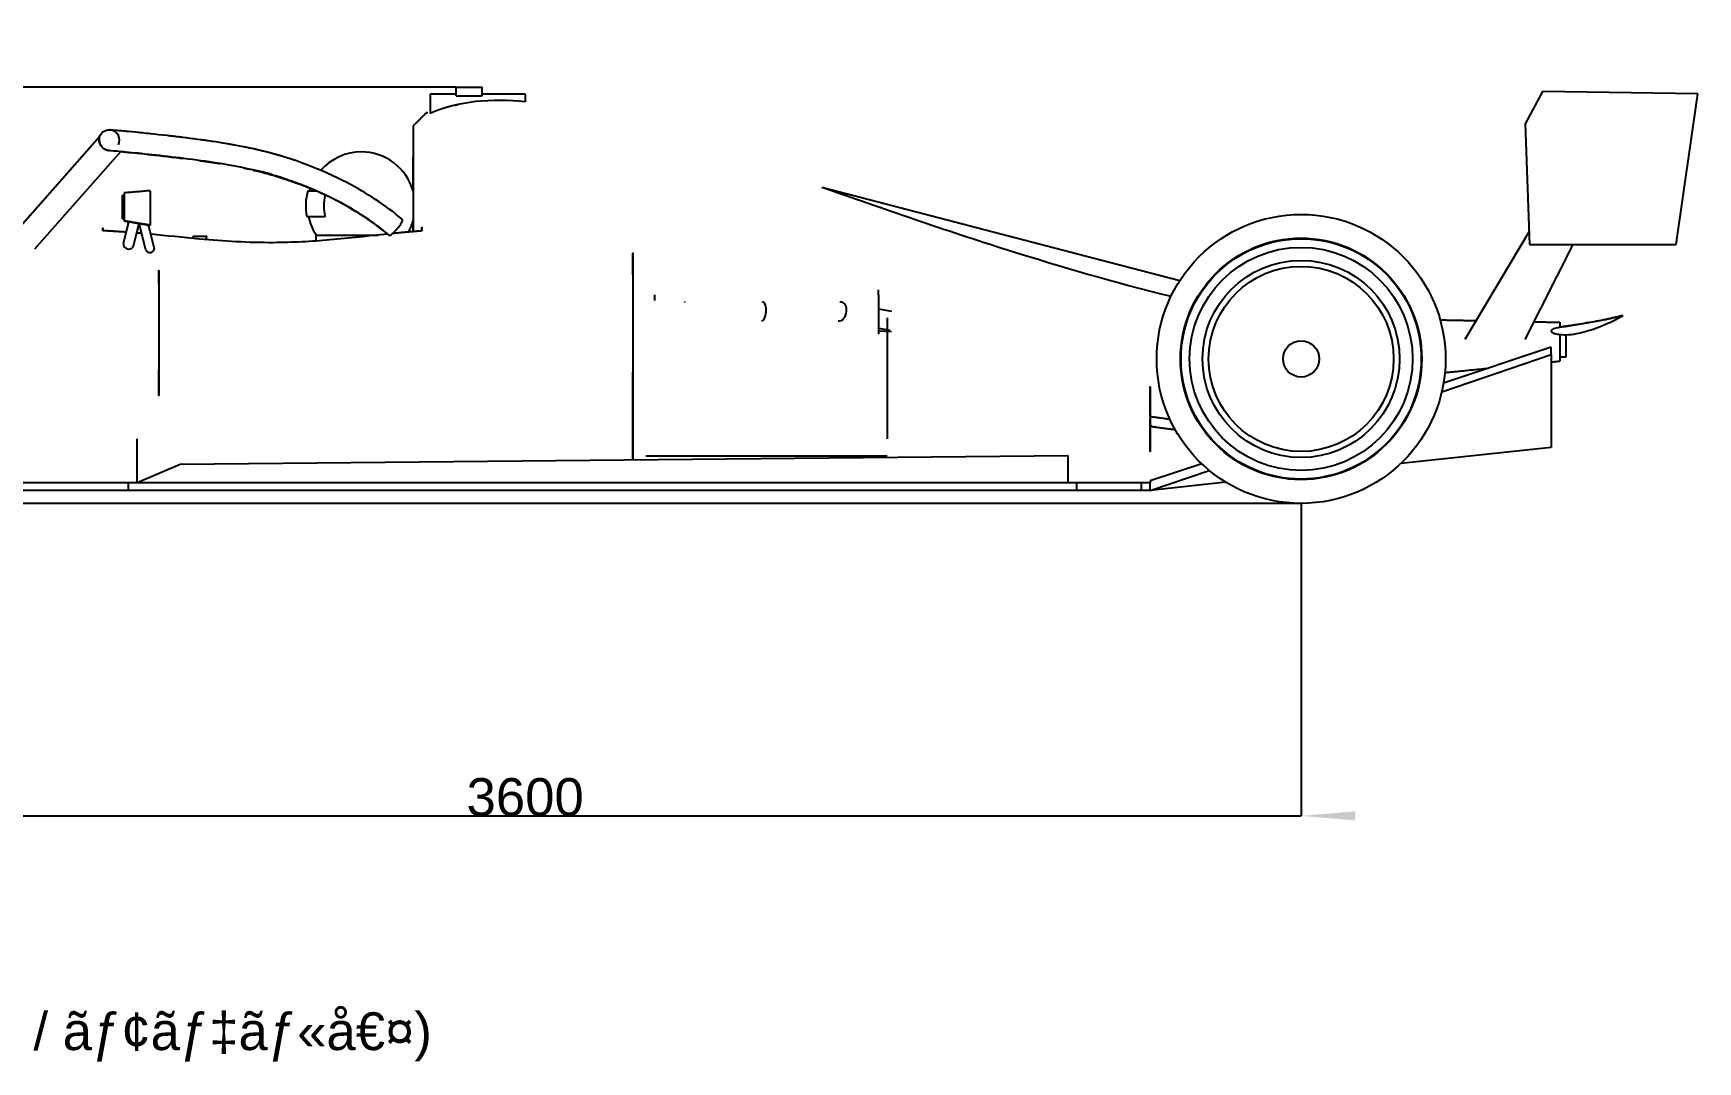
# Model space of a CAD drawing. Header units: millimetres. Extents: x 28 to 403, y 44 to 262.
# Drawn here: x 108.4 to 262.8, y 43.9 to 139.3 of the extents above; entities that cross this region are included whole.
import ezdxf
from ezdxf.enums import TextEntityAlignment as Align

# ---------------------------------------------------------------- set-up
doc = ezdxf.new("R2010")
doc.units = ezdxf.units.MM
doc.layers.get('0').update_dxf_attribs({"linetype": 'CONTINUOUS'})
for name, color, linetype in [('Dimension', 7, 'CONTINUOUS'), ('DimExtent009', 7, 'CONTINUOUS'), ('S01_GA_Side', 7, 'CONTINUOUS'), ('S01_GA_Spec', 7, 'CONTINUOUS')]:
    doc.layers.add(name, color=color, linetype=linetype)
doc.styles.get("Standard").update_dxf_attribs({"font": 'arial.ttf'})
doc.dimstyles.get("Standard").update_dxf_attribs({"dimscale": 0, "dimtxt": 2.5, "dimasz": 2.5, "dimexe": 1.25, "dimexo": 0.625, "dimtad": 1, "dimtxsty": 'STANDARD', "dimcen": 2.5, "dimazin": 3, "dimtfac": 1, "dimtmove": 0, "dimatfit": 3})

# ---------------------------------------------------------------- blocks, each defined once
blk = doc.blocks.new('*DimExtent009')
at = {"color": 0}
for points in [[(31.9919, 139.3), (32.8252, 139.3), (32.4086, 134.3)], [(31.9919, 90.7), (32.8252, 90.7), (32.4086, 95.7)]]:
    blk.add_solid(points, dxfattribs=at)
at = {"layer": 'DimExtent009'}
for p, q in [((147.6, 134.3), (32.4086, 134.3)), ((32.4086, 134.3), (32.4086, 95.7)), ((226, 95.7), (32.4086, 95.7))]:
    blk.add_line(p, q, dxfattribs=at)
blk.add_text('965', height=3.5, dxfattribs=at).set_placement((32.4086, 110.535), align=Align.CENTER)
blk = doc.blocks.new('*Dimension')
at = {"color": 0}
for points in [[(77, 66.3044), (77, 67.1377), (82, 66.721)], [(231, 66.3044), (231, 67.1377), (226, 66.721)]]:
    blk.add_solid(points, dxfattribs=at)
at = {"layer": 'Dimension'}
for p, q in [((82, 95.721), (82, 66.721)), ((226, 95.721), (226, 66.721)), ((82, 66.721), (226, 66.721))]:
    blk.add_line(p, q, dxfattribs=at)
blk.add_text('3600', height=3.5, dxfattribs=at).set_placement((154, 66.721), align=Align.CENTER)

msp = doc.modelspace()

# ---------------------------------------------------------------- linework, layer by layer
at = {"layer": 'S01_GA_Side'}
for p, q in [((147.6, 133.5), (147.6, 134.3)), ((147.6, 134.3), (150, 134.3)), ((147.6, 133.5), (150, 133.5)), ((150, 133.5), (150, 134.3)), ((248.4, 133.9), (246.8, 130.9)), ((262.8, 133.7), (248.4, 133.9)), ((260.8, 119.7), (262.8, 133.7)), ((246.8, 130.9), (247.2, 119.7)), ((106.701, 120.895), (114.505, 129.726)), ((108.499, 119.305), (116.469, 128.324)), ((116.64, 122.1), (116.64, 124.3)), ((116.64, 124.3), (116.72, 124.3)), ((116.72, 122.1), (116.72, 124.3)), ((181.535, 125.045), (214.755, 116.388)), ((116.64, 122.1), (116.72, 122.1)), ((116.734, 119.816), (117.237, 121.827)), ((116.993, 120.852), (117.237, 121.827)), ((117.666, 119.584), (118.187, 121.669)), ((117.964, 120.775), (118.187, 121.669)), ((118.812, 119.203), (118.196, 121.667)), ((119.588, 119.397), (119.056, 121.524)), ((134.6, 120.037), (134.6, 120.587)), ((247.157, 120.908), (241.2, 110.9)), ((246.8, 110.9), (251.253, 119.7)), ((247.2, 119.7), (260.8, 119.7)), ((186.8, 115.04), (186.8, 115.502)), ((186.8, 113.751), (188, 113.537)), ((186.8, 111.963), (187.843, 111.777)), ((186.8, 111.719), (188, 111.659)), ((250.6, 109.3), (250.6, 111.344)), ((249.2, 110.18), (239.21, 106.85)), ((249.2, 109.5), (249.2, 110.18)), ((239.051, 106.063), (249.2, 109.5)), ((249.2, 109.5), (249.2, 100.9)), ((250, 109.3), (250.6, 109.3)), ((118, 97.62), (118, 101.7)), ((249.2, 100.9), (235.244, 99.399)), ((122, 99.3), (118, 97.62)), ((204.4, 100.1), (122, 99.3)), ((165.2, 100.1), (187.6, 100.1)), ((204.4, 97.62), (204.4, 100.1)), ((216.782, 99.374), (212, 97.78)), ((117.2, 97.62), (106.8, 97.62)), ((205.2, 97.62), (117.2, 97.62)), ((117.2, 96.9), (117.2, 97.62)), ((211.2, 97.62), (205.2, 97.62)), ((205.2, 96.9), (205.2, 97.62)), ((212, 97.62), (211.2, 97.62)), ((211.2, 96.9), (211.2, 97.62)), ((212, 96.9), (217.481, 98.756)), ((212, 97.78), (212, 97.62)), ((219.029, 97.656), (212, 96.9)), ((212, 96.9), (212, 97.62)), ((117.2, 96.9), (106.8, 96.9)), ((205.2, 96.9), (117.2, 96.9)), ((211.2, 96.9), (205.2, 96.9)), ((212, 96.9), (211.2, 96.9))]:
    msp.add_line(p, q, dxfattribs=at)
for radius in [13.4, 13.4, 11.2, 11.144, 10.344, 9.144, 8.584, 1.68]:
    msp.add_circle((226, 109.1), radius, dxfattribs=at)
for centre, radius, start, end in [((138.8, 123.3), 5, 90, 138.82177), ((138.8, 123.3), 5, 16.2602, 90), ((138.8, 123.3), 5.16, 164.2573, -168.82546), ((138.8, 123.3), 5, 161.13906, 163.7398), ((138.8, 123.3), 3.491, 163.34597, -163.35337), ((138.8, 123.3), 5, -168.46304, -147.14012), ((138.8, 123.3), 5, -29.13578, -16.2602), ((168.8, 113.5), 0.88, 87.13759, 90), ((176, 113.5), 0.88, 85.53284, 90), ((183.2, 113.5), 0.88, 79.87533, 90)]:
    msp.add_arc(centre, radius, start, end, dxfattribs=at)
for centre, major_axis, ratio, start_param, end_param in [((117.2, 119.7), (0.466, -0.116), 0.8616404, 3.1415927, 4.9245571), ((117.2, 119.7), (0.466, -0.116), 0.8616404, 4.9245571, 0), ((119.2, 119.3), (0.388, 0.097), 0.8241634, 3.1415927, 4.5091917), ((119.2, 119.3), (0.388, 0.097), 0.8241634, 4.5091917, 0), ((176, 113.5), (-0.069, -0.877), 0.3997961, 0, -3.1415927), ((183.2, 113.5), (-0.155, -0.866), 0.7015363, -4.5877639, -3.1415927), ((183.2, 113.5), (-0.155, -0.866), 0.7015363, 0, -4.5877639)]:
    msp.add_ellipse(centre, major_axis=major_axis, ratio=ratio, start_param=start_param, end_param=end_param, dxfattribs=at)
for points, degree, knots in [([(145.2, 133.7), (145.2, 133.701), (145.2, 133.687), (145.2, 133.626), (145.2, 133.561), (145.2, 133.442), (145.2, 133.248), (145.2, 132.925), (145.2, 132.38), (145.2, 131.871)], 3, [81.3285518, 81.3285518, 81.3285518, 81.3285518, 102.1139274, 102.1139274, 102.1139274, 124.9010286, 124.9010286, 124.9010286, 163.3831667, 163.3831667, 163.3831667, 163.3831667]), ([(154, 132.945), (152.477, 133.087), (150.912, 133.126), (149.409, 132.962), (147.923, 132.805), (146.505, 132.433), (145.2, 131.871)], 3, [0, 0, 0, 0, 0.5025987, 0.5025987, 0.5025987, 1, 1, 1, 1]), ([(154, 133.7), (154, 133.703), (154, 133.667), (154, 133.535), (154, 133.409), (154, 133.196), (154, 132.945)], 3, [69.0391981, 69.0391981, 69.0391981, 69.0391981, 90.3522444, 90.3522444, 90.3522444, 111.2435209, 111.2435209, 111.2435209, 111.2435209]), ([(144.91, 131.954), (144.914, 131.956), (144.817, 131.905), (144.649, 131.749), (144.548, 131.656), (144.413, 131.521), (144.244, 131.345), (144.075, 131.172), (143.861, 130.956), (143.6, 130.719)], 3, [0.49987068, 0.49987068, 0.49987068, 0.49987068, 0.72626289, 0.72626289, 0.72626289, 0.86438715, 0.86438715, 0.86438715, 1, 1, 1, 1]), ([(114.505, 129.726), (114.577, 129.914), (114.71, 130.078), (114.879, 130.186), (115.054, 130.3), (115.266, 130.354), (115.474, 130.337)], 3, [0, 0, 0, 0, 0.4914341, 0.4914341, 0.4914341, 1, 1, 1, 1]), ([(142.617, 122.035), (141.028, 123.369), (139.285, 124.495), (137.455, 125.451), (135.048, 126.707), (132.477, 127.67), (129.843, 128.332), (128.899, 128.567), (127.956, 128.77), (127.014, 128.94), (125.172, 129.276), (123.353, 129.507), (121.634, 129.71), (120.502, 129.844), (119.422, 129.961), (118.495, 130.056), (117.568, 130.151), (116.801, 130.223), (116.278, 130.269), (115.764, 130.315), (115.477, 130.337), (115.474, 130.337)], 3, [0, 0, 0, 0, 0.1374821, 0.1374821, 0.1374821, 0.3182725, 0.3182725, 0.3182725, 0.4557545, 0.4557545, 0.4557545, 0.7250359, 0.7250359, 0.7250359, 0.7937769, 0.7937769, 0.7937769, 0.8625179, 0.8625179, 0.8625179, 1, 1, 1, 1]), ([(119.503, 129.95), (118.315, 130.078), (117.293, 130.177), (116.587, 130.242), (115.88, 130.306), (115.478, 130.337), (115.474, 130.337)], 3, [0.87566945, 0.87566945, 0.87566945, 0.87566945, 0.93783472, 0.93783472, 0.93783472, 1, 1, 1, 1]), ([(116.267, 128.967), (116.394, 129.229), (116.391, 129.551), (116.257, 129.812), (116.181, 129.965), (116.062, 130.097), (115.917, 130.189), (115.781, 130.275), (115.634, 130.324), (115.474, 130.337)], 3, [0, 0, 0, 0, 0.3865187, 0.3865187, 0.3865187, 0.6134813, 0.6134813, 0.6134813, 1, 1, 1, 1]), ([(143.6, 130.719), (143.6, 130.307), (143.6, 129.615), (143.6, 128.813), (143.6, 128.026), (143.6, 127.153), (143.6, 126.284), (143.6, 125.316), (143.6, 124.348), (143.6, 123.379), (143.6, 122.536), (143.6, 121.688), (143.6, 120.904)], 3, [0.32892676, 0.32892676, 0.32892676, 0.32892676, 0.39535728, 0.39535728, 0.39535728, 0.46058385, 0.46058385, 0.46058385, 0.53285844, 0.53285844, 0.53285844, 0.5960014, 0.5960014, 0.5960014, 0.5960014]), ([(114.505, 129.726), (114.503, 129.722), (114.463, 129.602), (114.462, 129.475), (114.459, 129.316), (114.492, 129.113), (114.636, 128.89)], 3, [0.50002062, 0.50002062, 0.50002062, 0.50002062, 0.59729789, 0.59729789, 0.59729789, 0.71574156, 0.71574156, 0.71574156, 0.71574156]), ([(115.406, 128.417), (115.212, 128.428), (114.981, 128.526), (114.819, 128.678), (114.686, 128.798), (114.601, 128.932), (114.548, 129.053), (114.479, 129.211), (114.46, 129.354), (114.462, 129.474), (114.464, 129.562), (114.48, 129.64), (114.493, 129.689), (114.5, 129.713), (114.504, 129.725), (114.505, 129.726)], 3, [0.16199804, 0.16199804, 0.16199804, 0.16199804, 0.24582639, 0.24582639, 0.24582639, 0.31380131, 0.31380131, 0.31380131, 0.40234703, 0.40234703, 0.40234703, 0.46810473, 0.46810473, 0.46810473, 0.50002061, 0.50002061, 0.50002061, 0.50002061]), ([(128.743, 126.623), (127.406, 126.934), (126.051, 127.174), (124.71, 127.373), (123.654, 127.53), (122.607, 127.661), (121.584, 127.783), (120.564, 127.904), (119.578, 128.012), (118.706, 128.104), (117.834, 128.195), (117.08, 128.268), (116.514, 128.32), (115.947, 128.372), (115.563, 128.404), (115.406, 128.417)], 3, [0, 0, 0, 0, 0.5, 0.5, 0.5, 0.625, 0.625, 0.625, 0.75, 0.75, 0.75, 0.875, 0.875, 0.875, 1, 1, 1, 1]), ([(116.469, 128.324), (117.594, 128.222), (119.523, 128.028), (121.598, 127.781), (121.859, 127.75), (122.121, 127.719), (122.385, 127.686)], 3, [0.13656249, 0.13656249, 0.13656249, 0.13656249, 0.4215965, 0.4215965, 0.4215965, 0.48667294, 0.48667294, 0.48667294, 0.48667294]), ([(133.189, 125.267), (131.497, 125.911), (129.742, 126.412), (129.238, 126.508), (128.743, 126.623)], 2, [245.9180254, 245.9180254, 245.9180254, 338.4794157, 338.4794157, 365.2169347, 365.2169347, 365.2169347]), ([(128.743, 126.623), (129.238, 126.508), (129.742, 126.412), (131.497, 125.911), (133.189, 125.267)], 2, [1296.1343709, 1296.1343709, 1296.1343709, 1322.8718899, 1322.8718899, 1415.4332803, 1415.4332803, 1415.4332803]), ([(141.383, 120.565), (140.185, 121.57), (138.882, 122.456), (137.505, 123.238), (136.128, 124.019), (134.68, 124.697), (133.189, 125.267)], 3, [0, 0, 0, 0, 0.5, 0.5, 0.5, 1, 1, 1, 1]), ([(141.383, 120.565), (139.959, 121.76), (138.397, 122.786), (136.752, 123.674), (135.604, 124.269), (134.416, 124.8), (133.189, 125.267)], 3, [0, 0, 0, 0, 145.220522, 145.220522, 145.220522, 245.9180254, 245.9180254, 245.9180254, 245.9180254]), ([(116.8, 124.5), (116.8, 124.499), (116.8, 124.505), (116.8, 124.404), (116.8, 124.351), (116.8, 124.277), (116.8, 124.112), (116.8, 124.035), (116.8, 123.929), (116.8, 123.794), (116.8, 123.615), (116.8, 123.404), (116.8, 123.2), (116.8, 122.996), (116.8, 122.785), (116.8, 122.606), (116.8, 122.471), (116.8, 122.365), (116.8, 122.288), (116.8, 122.123), (116.8, 122.049), (116.8, 121.996), (116.8, 121.895), (116.8, 121.901), (116.8, 121.9)], 3, [101.7167216, 101.7167216, 101.7167216, 101.7167216, 152.373754, 152.373754, 152.373754, 177.1861616, 177.1861616, 177.1861616, 188.8513346, 188.8513346, 188.8513346, 204.12391, 204.12391, 204.12391, 219.3964854, 219.3964854, 219.3964854, 231.0616584, 231.0616584, 231.0616584, 255.874066, 255.874066, 255.874066, 306.5310986, 306.5310986, 306.5310986, 306.5310986]), ([(119.2, 124.7), (119.2, 124.698), (119.2, 124.706), (119.2, 124.582), (119.2, 124.517), (119.2, 124.423), (119.2, 124.223), (119.2, 124.124), (119.2, 123.994), (119.2, 123.831), (119.2, 123.607), (119.2, 123.349), (119.2, 123.1), (119.2, 122.851), (119.2, 122.593), (119.2, 122.369), (119.2, 122.206), (119.2, 122.076), (119.2, 121.977), (119.2, 121.777), (119.2, 121.683), (119.2, 121.618), (119.2, 121.494), (119.2, 121.502), (119.2, 121.5)], 3, [116.2675472, 116.2675472, 116.2675472, 116.2675472, 172.9061837, 172.9061837, 172.9061837, 200.9161161, 200.9161161, 200.9161161, 214.5928373, 214.5928373, 214.5928373, 233.3020974, 233.3020974, 233.3020974, 252.0113574, 252.0113574, 252.0113574, 265.6880787, 265.6880787, 265.6880787, 293.6980111, 293.6980111, 293.6980111, 350.3366477, 350.3366477, 350.3366477, 350.3366477]), ([(133.834, 124.7), (133.835, 124.7), (133.836, 124.7), (133.837, 124.7), (133.844, 124.7), (133.854, 124.7), (133.868, 124.7), (133.885, 124.7), (133.906, 124.7), (133.93, 124.7), (133.957, 124.7), (133.988, 124.7), (134.023, 124.7), (134.149, 124.7), (134.336, 124.7), (134.576, 124.7)], 3, [3.14159265, 3.14159265, 3.14159265, 3.14159265, 3.18115594, 3.18115594, 3.18115594, 3.26028252, 3.26028252, 3.26028252, 3.33940909, 3.33940909, 3.33940909, 3.41853567, 3.41853567, 3.41853567, 3.69547868, 3.69547868, 3.69547868, 3.69547868]), ([(181.535, 125.045), (187.252, 123.025), (192.984, 121.041), (198.767, 119.216), (203.778, 117.637), (208.822, 116.154), (213.928, 114.917)], 3, [0.33801288, 0.33801288, 0.33801288, 0.33801288, 0.62342081, 0.62342081, 0.62342081, 0.87070031, 0.87070031, 0.87070031, 0.87070031]), ([(141.383, 120.565), (141.418, 120.534), (141.519, 120.582), (141.659, 120.697), (141.799, 120.812), (141.975, 120.991), (142.136, 121.185), (142.299, 121.378), (142.445, 121.582), (142.533, 121.739), (142.623, 121.897), (142.654, 122.006), (142.617, 122.035)], 3, [0, 0, 0, 0, 0.7853982, 0.7853982, 0.7853982, 1.5707963, 1.5707963, 1.5707963, 2.3561945, 2.3561945, 2.3561945, 3.1415927, 3.1415927, 3.1415927, 3.1415927]), ([(114.8, 120.986), (114.8, 121.093), (114.8, 121.15), (114.8, 121.185), (114.8, 121.243), (114.8, 121.234), (114.8, 121.234), (114.8, 121.234), (114.8, 121.24), (114.8, 121.215), (114.8, 121.187), (114.8, 121.131), (114.8, 120.985)], 3, [0.18492176, 0.18492176, 0.18492176, 0.18492176, 0.26811513, 0.26811513, 0.26811513, 0.40710428, 0.40710428, 0.40710428, 0.51545887, 0.51545887, 0.51545887, 0.62954501, 0.62954501, 0.62954501, 0.62954501]), ([(141.245, 120.679), (139.501, 120.5), (137.709, 120.295), (135.887, 120.138), (134.157, 119.988), (132.4, 119.889), (130.642, 119.882), (128.336, 119.867), (126.034, 120.017), (123.793, 120.222), (122.256, 120.362), (120.745, 120.521), (119.273, 120.658)], 3, [0.11061705, 0.11061705, 0.11061705, 0.11061705, 0.29071165, 0.29071165, 0.29071165, 0.46163198, 0.46163198, 0.46163198, 0.68572514, 0.68572514, 0.68572514, 0.8394794, 0.8394794, 0.8394794, 0.8394794]), ([(134.6, 120.587), (134.62, 120.587), (134.641, 120.587), (134.701, 120.587), (134.762, 120.587), (134.862, 120.587), (134.962, 120.587), (135.099, 120.587), (135.236, 120.587), (135.408, 120.587), (135.58, 120.587), (135.783, 120.587), (135.986, 120.587), (136.216, 120.587), (136.446, 120.587), (136.699, 120.587), (136.953, 120.587), (137.224, 120.587), (137.495, 120.587), (137.778, 120.587), (138.062, 120.587), (138.643, 120.587), (139.229, 120.587), (139.517, 120.587), (139.805, 120.587), (140.084, 120.587), (140.362, 120.587)], 2, [4.712389, 4.712389, 4.712389, 4.8518088, 4.8518088, 4.9912286, 4.9912286, 5.1306484, 5.1306484, 5.2700682, 5.2700682, 5.4094881, 5.4094881, 5.5489079, 5.5489079, 5.6883277, 5.6883277, 5.8277475, 5.8277475, 5.9671673, 5.9671673, 6.1065872, 6.1065872, 6.3854268, 6.3854268, 6.5248466, 6.5248466, 6.6642664, 6.6642664, 6.6642664]), ([(144.4, 120.969), (144.4, 121.153), (144.4, 121.224), (144.4, 121.264), (144.4, 121.31), (144.4, 121.298), (144.4, 121.298), (144.4, 121.298), (144.4, 121.309), (144.4, 121.268), (144.4, 121.229), (144.4, 121.16), (144.4, 120.968)], 3, [0.27039373, 0.27039373, 0.27039373, 0.27039373, 0.38505458, 0.38505458, 0.38505458, 0.52347695, 0.52347695, 0.52347695, 0.65727627, 0.65727627, 0.65727627, 0.77661443, 0.77661443, 0.77661443, 0.77661443]), ([(164, 116.9), (164, 117.469), (164, 117.885), (164, 118.174), (164, 118.482), (164, 118.655), (164, 118.756), (164, 118.912), (164, 118.899), (164, 118.9), (164, 118.897), (164, 118.883), (164, 118.519), (164, 118.331), (164, 118.045), (164, 117.609), (164, 117.209), (164, 116.676), (164, 116.032), (164, 115.332), (164, 114.511), (164, 113.66), (164, 112.811), (164, 111.933), (164, 111.06), (164, 109.335), (164, 107.601), (164, 105.877), (164, 105.286), (164, 104.697), (164, 104.11), (164, 103.353), (164, 102.595), (164, 101.95), (164, 101.612), (164, 101.315), (164, 101.057), (164, 100.776), (164, 100.542), (164, 100.355), (164, 100.052), (164, 99.853), (164, 99.708)], 3, [0.11682865, 0.11682865, 0.11682865, 0.11682865, 0.15284865, 0.15284865, 0.15284865, 0.19099168, 0.19099168, 0.19099168, 0.25, 0.25, 0.25, 0.32086797, 0.32086797, 0.32086797, 0.35734469, 0.35734469, 0.35734469, 0.39095276, 0.39095276, 0.39095276, 0.427589, 0.427589, 0.427589, 0.46406225, 0.46406225, 0.46406225, 0.53593775, 0.53593775, 0.53593775, 0.56053592, 0.56053592, 0.56053592, 0.59241787, 0.59241787, 0.59241787, 0.60904724, 0.60904724, 0.60904724, 0.62735488, 0.62735488, 0.62735488, 0.65681997, 0.65681997, 0.65681997, 0.65681997]), ([(120, 116.021), (120, 116.327), (120, 116.568), (120, 116.743), (120, 116.893), (120, 117.003), (120, 117.075), (120, 117.231), (120, 117.265), (120, 117.288), (120, 117.31), (120, 117.3), (120, 117.3), (120, 117.3), (120, 117.311), (120, 117.287), (120, 117.262), (120, 117.225), (120, 117.054), (120, 116.984), (120, 116.88), (120, 116.743), (120, 116.552), (120, 116.271), (120, 115.92), (120, 115.615), (120, 115.269), (120, 114.915), (120, 114.542), (120, 114.165), (120, 113.783), (120, 113.022), (120, 112.261), (120, 111.5), (120, 110.739), (120, 109.978), (120, 109.217), (120, 108.835), (120, 108.458), (120, 108.085), (120, 107.699), (120, 107.32), (120, 106.997), (120, 106.682), (120, 106.435), (120, 106.257), (120, 106.075), (120, 105.963), (120, 105.887), (120, 105.739), (120, 105.719), (120, 105.703), (120, 105.693), (120, 105.7), (120, 105.7), (120, 105.7), (120, 105.682), (120, 105.746), (120, 105.8), (120, 105.898), (120, 106.257), (120, 106.435), (120, 106.682), (120, 106.997), (120, 107.324), (120, 107.708), (120, 108.099)], 3, [0.10431472, 0.10431472, 0.10431472, 0.10431472, 0.12964437, 0.12964437, 0.12964437, 0.15183181, 0.15183181, 0.15183181, 0.19894968, 0.19894968, 0.19894968, 0.25, 0.25, 0.25, 0.30198297, 0.30198297, 0.30198297, 0.35012258, 0.35012258, 0.35012258, 0.37035563, 0.37035563, 0.37035563, 0.39843871, 0.39843871, 0.39843871, 0.42296102, 0.42296102, 0.42296102, 0.44864435, 0.44864435, 0.44864435, 0.5, 0.5, 0.5, 0.55135565, 0.55135565, 0.55135565, 0.57703898, 0.57703898, 0.57703898, 0.60382384, 0.60382384, 0.60382384, 0.62964437, 0.62964437, 0.62964437, 0.65599138, 0.65599138, 0.65599138, 0.7083873, 0.7083873, 0.7083873, 0.75, 0.75, 0.75, 0.81793314, 0.81793314, 0.81793314, 0.87035563, 0.87035563, 0.87035563, 0.89617616, 0.89617616, 0.89617616, 0.92328429, 0.92328429, 0.92328429, 0.92328429]), ([(166, 115.04), (166, 115.038), (166, 114.993), (166, 114.903), (166, 114.812), (166, 114.679), (166, 114.512)], 3, [5.49778714, 5.49778714, 5.49778714, 5.49778714, 5.89048623, 5.89048623, 5.89048623, 6.28318531, 6.28318531, 6.28318531, 6.28318531]), ([(186.8, 115.04), (186.8, 115.038), (186.8, 114.993), (186.8, 114.903), (186.8, 114.812), (186.8, 114.679), (186.8, 114.512)], 3, [5.49778714, 5.49778714, 5.49778714, 5.49778714, 5.89048623, 5.89048623, 5.89048623, 6.28318531, 6.28318531, 6.28318531, 6.28318531]), ([(186.8, 114.512), (186.8, 114.397), (186.8, 114.281), (186.8, 114.151), (186.8, 114.021), (186.8, 113.879), (186.8, 113.738), (186.8, 113.443), (186.8, 113.139), (186.8, 112.989), (186.8, 112.839), (186.8, 112.695), (186.8, 112.551), (186.8, 112.416), (186.8, 112.282), (186.8, 112.161), (186.8, 112.04), (186.8, 111.936), (186.8, 111.832), (186.8, 111.748), (186.8, 111.664), (186.8, 111.603), (186.8, 111.541), (186.8, 111.503), (186.8, 111.465), (186.8, 111.452), (186.8, 111.44)], 2, [0, 0, 0, 0.1682996, 0.1682996, 0.3365992, 0.3365992, 0.5048988, 0.5048988, 0.841498, 0.841498, 1.0097976, 1.0097976, 1.1780972, 1.1780972, 1.3463969, 1.3463969, 1.5146965, 1.5146965, 1.6829961, 1.6829961, 1.8512957, 1.8512957, 2.0195953, 2.0195953, 2.1878949, 2.1878949, 2.3561945, 2.3561945, 2.3561945]), ([(187.6, 112.9), (187.6, 112.899), (187.6, 112.895), (187.6, 112.77), (187.6, 112.655), (187.6, 112.43), (187.6, 111.925), (187.6, 111.438), (187.6, 110.674), (187.6, 109.891), (187.6, 109.037), (187.6, 108.166), (187.6, 107.3), (187.6, 106.434), (187.6, 105.563), (187.6, 104.709), (187.6, 103.926), (187.6, 103.162), (187.6, 102.675), (187.6, 102.17), (187.6, 101.945), (187.6, 101.83), (187.6, 101.705), (187.6, 101.701), (187.6, 101.7)], 3, [0.26135401, 0.26135401, 0.26135401, 0.26135401, 0.32504979, 0.32504979, 0.32504979, 0.38271846, 0.38271846, 0.38271846, 0.43902373, 0.43902373, 0.43902373, 0.5, 0.5, 0.5, 0.56097627, 0.56097627, 0.56097627, 0.61728154, 0.61728154, 0.61728154, 0.67495021, 0.67495021, 0.67495021, 0.73864599, 0.73864599, 0.73864599, 0.73864599]), ([(255.851, 113.114), (254.846, 112.545), (253.782, 112.078), (252.679, 111.734), (252.086, 111.55), (251.478, 111.4), (250.857, 111.357), (250.561, 111.334), (250.264, 111.338), (249.969, 111.369), (249.825, 111.385), (249.683, 111.412), (249.544, 111.452), (249.453, 111.48), (249.363, 111.513), (249.284, 111.568), (249.258, 111.586), (249.237, 111.607), (249.22, 111.633), (249.192, 111.673), (249.194, 111.727), (249.224, 111.765), (249.268, 111.823), (249.336, 111.854), (249.4, 111.882), (249.576, 111.953), (249.763, 111.99), (249.949, 112.026), (250.223, 112.074), (250.497, 112.117), (250.772, 112.154), (251.354, 112.233), (251.932, 112.331), (252.51, 112.433), (253.101, 112.535), (253.69, 112.645), (254.278, 112.765), (254.558, 112.822), (254.837, 112.882), (255.115, 112.944), (255.249, 112.974), (255.383, 113.005), (255.516, 113.036), (255.562, 113.046), (255.611, 113.057), (255.661, 113.069), (255.702, 113.08), (255.737, 113.088), (255.766, 113.094), (255.783, 113.097), (255.793, 113.098), (255.83, 113.109), (255.842, 113.113), (255.858, 113.117), (255.851, 113.114)], 3, [0, 0, 0, 0, 0.2483761, 0.2483761, 0.2483761, 0.3819737, 0.3819737, 0.3819737, 0.4457453, 0.4457453, 0.4457453, 0.4767517, 0.4767517, 0.4767517, 0.4972377, 0.4972377, 0.4972377, 0.5037753, 0.5037753, 0.5037753, 0.5137871, 0.5137871, 0.5137871, 0.5290066, 0.5290066, 0.5290066, 0.5697619, 0.5697619, 0.5697619, 0.6294725, 0.6294725, 0.6294725, 0.7555886, 0.7555886, 0.7555886, 0.8845195, 0.8845195, 0.8845195, 0.9458612, 0.9458612, 0.9458612, 0.9753528, 0.9753528, 0.9753528, 0.986018, 0.986018, 0.986018, 0.9937479, 0.9937479, 0.9937479, 0.9984313, 0.9984313, 0.9984313, 1, 1, 1, 1]), ([(250, 112.035), (250.474, 112.118), (250.952, 112.175), (251.428, 112.25), (251.913, 112.326), (252.397, 112.414), (252.881, 112.498), (253.348, 112.581), (253.814, 112.67), (254.278, 112.765), (254.558, 112.822), (254.837, 112.882), (255.115, 112.944), (255.249, 112.974), (255.383, 113.005), (255.516, 113.036), (255.562, 113.046), (255.611, 113.057), (255.661, 113.069), (255.702, 113.08), (255.737, 113.088), (255.766, 113.094), (255.783, 113.097), (255.793, 113.098), (255.83, 113.109), (255.842, 113.113), (255.858, 113.117), (255.851, 113.114)], 3, [0.57346616, 0.57346616, 0.57346616, 0.57346616, 0.67694621, 0.67694621, 0.67694621, 0.78256729, 0.78256729, 0.78256729, 0.88451947, 0.88451947, 0.88451947, 0.94586118, 0.94586118, 0.94586118, 0.97535279, 0.97535279, 0.97535279, 0.98601797, 0.98601797, 0.98601797, 0.99374791, 0.99374791, 0.99374791, 0.99843126, 0.99843126, 0.99843126, 1, 1, 1, 1]), ([(250, 112.5), (250, 112.5), (250, 112.492), (250, 112.432), (250, 112.369), (250, 112.248), (250, 112.035)], 3, [82.4531603, 82.4531603, 82.4531603, 82.4531603, 104.8358806, 104.8358806, 104.8358806, 128.415392, 128.415392, 128.415392, 128.415392]), ([(250, 111.366), (250, 111.008), (250, 110.632), (250, 110.268), (250, 109.992), (250, 109.719), (250, 109.504), (250, 109.208), (250, 109.042), (250, 108.968), (250, 108.908), (250, 108.9), (250, 108.9)], 3, [148.147268, 148.147268, 148.147268, 148.147268, 175.7200399, 175.7200399, 175.7200399, 196.5882307, 196.5882307, 196.5882307, 224.9768106, 224.9768106, 224.9768106, 247.3595309, 247.3595309, 247.3595309, 247.3595309]), ([(164, 99.708), (164, 99.891), (164, 100.16), (164, 100.618), (164, 100.855), (164, 101.148), (164, 101.497), (164, 101.81), (164, 102.157), (164, 102.538), (164, 103.312), (164, 104.155), (164, 104.994), (164, 105.954), (164, 106.913), (164, 107.871)], 3, [0.83442217, 0.83442217, 0.83442217, 0.83442217, 0.8716397, 0.8716397, 0.8716397, 0.89095276, 0.89095276, 0.89095276, 0.90809026, 0.90809026, 0.90809026, 0.94300584, 0.94300584, 0.94300584, 0.9827998, 0.9827998, 0.9827998, 0.9827998]), ([(212, 103.762), (212, 104.109), (212, 104.449), (212, 104.785), (212, 105.118), (212, 105.44), (212, 105.715), (212, 105.998), (212, 106.222), (212, 106.349), (212, 106.47), (212, 106.502), (212, 106.5), (212, 106.503), (212, 106.461), (212, 106.305), (212, 106.147), (212, 105.873), (212, 105.545), (212, 105.255), (212, 104.926), (212, 104.591), (212, 104.231), (212, 103.867), (212, 103.5), (212, 103.133), (212, 102.769), (212, 102.409), (212, 102.074), (212, 101.745), (212, 101.455), (212, 101.127), (212, 100.853), (212, 100.695), (212, 100.539), (212, 100.497), (212, 100.5), (212, 100.497), (212, 100.539), (212, 100.695), (212, 100.853), (212, 101.127), (212, 101.455), (212, 101.745), (212, 102.074), (212, 102.409), (212, 102.769), (212, 103.133), (212, 103.5)], 3, [0.01495196, 0.01495196, 0.01495196, 0.01495196, 0.07367563, 0.07367563, 0.07367563, 0.13254888, 0.13254888, 0.13254888, 0.1932419, 0.1932419, 0.1932419, 0.25, 0.25, 0.25, 0.31322124, 0.31322124, 0.31322124, 0.37917345, 0.37917345, 0.37917345, 0.43761688, 0.43761688, 0.43761688, 0.5, 0.5, 0.5, 0.56238312, 0.56238312, 0.56238312, 0.62082655, 0.62082655, 0.62082655, 0.68677876, 0.68677876, 0.68677876, 0.75, 0.75, 0.75, 0.81322124, 0.81322124, 0.81322124, 0.87917345, 0.87917345, 0.87917345, 0.93761688, 0.93761688, 0.93761688, 1, 1, 1, 1])]:
    msp.add_open_spline(points, degree=degree, knots=knots, dxfattribs=at)
for points, degree in [([(145.2, 133.7), (147.6, 133.7)], 1), ([(150, 133.7), (154, 133.7)], 1), ([(144.32, 131.423), (144.43, 131.537), (144.517, 131.623)], 2), ([(144.687, 131.784), (144.687, 131.784)], 1), ([(144.689, 131.786), (144.689, 131.786)], 1), ([(144.69, 131.787), (144.69, 131.787)], 1), ([(144.706, 131.801), (144.706, 131.801)], 1), ([(144.707, 131.802), (144.707, 131.802)], 1), ([(144.709, 131.804), (144.709, 131.804)], 1), ([(144.716, 131.809), (144.716, 131.809)], 1), ([(144.717, 131.811), (144.717, 131.811)], 1), ([(144.719, 131.812), (144.719, 131.812)], 1), ([(144.721, 131.813), (144.721, 131.813)], 1), ([(144.722, 131.815), (144.722, 131.815)], 1), ([(144.724, 131.816), (144.724, 131.816)], 1), ([(144.725, 131.818), (144.725, 131.818)], 1), ([(144.727, 131.819), (144.727, 131.819)], 1), ([(144.729, 131.82), (144.729, 131.82)], 1), ([(144.73, 131.822), (144.73, 131.822)], 1), ([(144.732, 131.823), (144.732, 131.823)], 1), ([(144.733, 131.824), (144.733, 131.824)], 1), ([(144.735, 131.826), (144.735, 131.826)], 1), ([(144.737, 131.827), (144.737, 131.827)], 1), ([(144.738, 131.828), (144.738, 131.828)], 1), ([(144.74, 131.83), (144.74, 131.83)], 1), ([(144.741, 131.831), (144.741, 131.831)], 1), ([(144.743, 131.832), (144.743, 131.832)], 1), ([(144.744, 131.834), (144.744, 131.834)], 1), ([(144.746, 131.835), (144.746, 131.835)], 1), ([(144.747, 131.836), (144.747, 131.836)], 1), ([(144.749, 131.837), (144.749, 131.837)], 1), ([(144.75, 131.839), (144.75, 131.839)], 1), ([(144.752, 131.84), (144.752, 131.84)], 1), ([(144.753, 131.841), (144.753, 131.841)], 1), ([(144.755, 131.842), (144.755, 131.842)], 1), ([(144.756, 131.843), (144.756, 131.843)], 1), ([(144.758, 131.845), (144.758, 131.845)], 1), ([(144.759, 131.846), (144.759, 131.846)], 1), ([(144.761, 131.847), (144.761, 131.847)], 1), ([(144.762, 131.848), (144.762, 131.848)], 1), ([(144.764, 131.849), (144.764, 131.849)], 1), ([(144.765, 131.851), (144.765, 131.851)], 1), ([(144.767, 131.852), (144.767, 131.852)], 1), ([(144.768, 131.853), (144.768, 131.853)], 1), ([(144.769, 131.854), (144.769, 131.854)], 1), ([(144.771, 131.855), (144.771, 131.855)], 1), ([(144.772, 131.856), (144.808, 131.885), (144.835, 131.904)], 2), ([(144.858, 131.921), (144.911, 131.956), (144.91, 131.954)], 2), ([(145.268, 131.9), (145.268, 131.9)], 1), ([(147.436, 132.619), (147.608, 132.661), (147.782, 132.699)], 2), ([(121.624, 129.712), (121.245, 129.756), (120.875, 129.798)], 2), ([(143.825, 130.928), (143.973, 131.07), (144.095, 131.193)], 2), ([(114.645, 128.877), (114.656, 128.861)], 1), ([(114.704, 128.799), (114.717, 128.783)], 1), ([(114.827, 128.67), (114.873, 128.63), (114.924, 128.593)], 2), ([(114.943, 128.58), (114.962, 128.568)], 1), ([(115.122, 128.485), (115.15, 128.474)], 1), ([(115.198, 128.458), (115.246, 128.444)], 1), ([(115.3, 128.431), (115.327, 128.426)], 1), ([(115.378, 128.419), (115.406, 128.417)], 1), ([(122.163, 129.647), (121.754, 129.696)], 1), ([(129.778, 128.348), (127.226, 128.985), (124.646, 129.347), (122.238, 129.638)], 3), ([(130.89, 128.052), (130.378, 128.197), (129.862, 128.327)], 2), ([(123.729, 127.512), (124.69, 127.383), (125.661, 127.225)], 2), ([(125.75, 127.21), (125.75, 127.21)], 1), ([(125.757, 127.209), (125.757, 127.209)], 1), ([(125.767, 127.207), (125.767, 127.207)], 1), ([(125.773, 127.206), (125.773, 127.206)], 1), ([(125.783, 127.205), (125.784, 127.205)], 1), ([(127.858, 126.818), (128.297, 126.724)], 1), ([(128.307, 126.722), (128.307, 126.721)], 1), ([(128.314, 126.72), (128.314, 126.72)], 1), ([(128.368, 126.708), (128.368, 126.708)], 1), ([(128.375, 126.706), (128.375, 126.706)], 1), ([(128.396, 126.702), (128.475, 126.684)], 1), ([(128.555, 126.666), (128.555, 126.666)], 1), ([(128.575, 126.661), (128.575, 126.661)], 1), ([(128.582, 126.66), (128.582, 126.66)], 1), ([(128.636, 126.647), (128.636, 126.647)], 1), ([(128.643, 126.646), (128.648, 126.645)], 1), ([(128.653, 126.643), (128.653, 126.643)], 1), ([(130.896, 128.05), (130.896, 128.05)], 1), ([(130.923, 128.042), (130.898, 128.049)], 1), ([(131.062, 128.002), (130.925, 128.042)], 1), ([(131.226, 127.955), (131.068, 128.001)], 1), ([(131.233, 127.953), (131.233, 127.953)], 1), ([(131.24, 127.95), (131.24, 127.951)], 1), ([(131.318, 127.928), (131.279, 127.939)], 1), ([(131.388, 127.907), (131.349, 127.918)], 1), ([(131.402, 127.902), (131.395, 127.905)], 1), ([(131.546, 127.859), (131.546, 127.859)], 1), ([(131.56, 127.855), (131.553, 127.857)], 1), ([(131.565, 127.853), (131.565, 127.853)], 1), ([(131.571, 127.851), (131.571, 127.851)], 1), ([(131.696, 127.813), (131.69, 127.815)], 1), ([(131.702, 127.811), (131.702, 127.811)], 1), ([(131.729, 127.803), (131.704, 127.81)], 1), ([(131.731, 127.802), (131.731, 127.802)], 1), ([(131.737, 127.8), (131.737, 127.8)], 1), ([(131.743, 127.798), (131.743, 127.798)], 1), ([(131.867, 127.76), (131.861, 127.761)], 1), ([(131.873, 127.758), (131.873, 127.758)], 1), ([(131.9, 127.749), (131.887, 127.753)], 1), ([(132.187, 127.657), (132.187, 127.657)], 1), ([(132.214, 127.648), (132.201, 127.653)], 1), ([(132.22, 127.646), (132.22, 127.646)], 1), ([(132.226, 127.645), (132.226, 127.645)], 1), ([(132.539, 127.541), (132.344, 127.606)], 1), ([(143.6, 124.7), (143.6, 125.729), (143.6, 126.781), (143.6, 127.78)], 3), ([(128.743, 126.623), (130.254, 126.272), (131.742, 125.821), (133.189, 125.267)], 3), ([(128.743, 126.623), (130.254, 126.272), (131.742, 125.821), (133.189, 125.267)], 3), ([(133.189, 125.267), (133.632, 125.098), (134.069, 124.918)], 2), ([(119.2, 124.7), (116.8, 124.5)], 1), ([(119.2, 124.7), (116.8, 124.5)], 1), ([(181.535, 125.045), (181.535, 125.045)], 1), ([(133.738, 122.3), (133.747, 122.3), (133.775, 122.3), (133.821, 122.3), (133.886, 122.3), (133.969, 122.3), (134.069, 122.3), (134.187, 122.3), (134.322, 122.3), (134.473, 122.3), (134.641, 122.3), (134.823, 122.3), (135.02, 122.3), (135.231, 122.3), (135.456, 122.3)], 1), ([(116.993, 120.852), (115.877, 120.936), (114.8, 120.986)], 2), ([(119.2, 121.5), (116.8, 121.9)], 1), ([(116.8, 121.9), (119.2, 121.5)], 1), ([(118.429, 120.735), (117.964, 120.775)], 1), ([(123.2, 120.5), (123.169, 120.396), (123.135, 120.283)], 2), ([(123.2, 120.5), (123.888, 120.5), (124.453, 120.5)], 2), ([(124.453, 120.5), (124.408, 120.352), (124.355, 120.172)], 2), ([(144.4, 120.969), (143.069, 120.865), (141.691, 120.725)], 2), ([(143.6, 120.904), (143.6, 121.389), (143.6, 121.9)], 2), ([(238.901, 112.722), (242.245, 112.655)], 1), ([(247.634, 112.547), (250, 112.5)], 1), ([(239.34, 107.834), (243.371, 108.237)], 1), ([(249.2, 108.82), (250, 108.9)], 1), ([(212, 103.762), (213.813, 103.529)], 1), ([(212, 102.959), (212.133, 102.864), (212.264, 102.803), (212.362, 102.791)], 3), ([(212.362, 102.791), (212.476, 102.777), (212.518, 102.842)], 2), ([(212.362, 102.791), (214.316, 102.54)], 1)]:
    msp.add_open_spline(points, degree=degree, dxfattribs=at)

# ---------------------------------------------------------------- texts
at = {"layer": 'S01_GA_Spec'}
msp.add_text('ä¸»è¦è«¸å…ƒ  (å›³é¢å€¤ / ãƒ¢ãƒ‡ãƒ«å€¤)', height=3.5, dxfattribs=at).set_placement((100, 45), align=Align.CENTER)

# ---------------------------------------------------------------- dimensions: what is measured, and where the dimension line sits
at = {"layer": 'Dimension'}
dim = msp.add_linear_dim(base=(154, 66.721), p1=(82, 95.721), p2=(226, 95.721), text='3600', dimstyle='STANDARD', dxfattribs=at)
dim.commit()
dim.dimension.update_dxf_attribs({"geometry": '*Dimension', "text_midpoint": (154, 71.721)})
at = {"layer": 'DimExtent009'}
dim = msp.add_linear_dim(base=(32.409, 110.535), p1=(147.6, 134.3), p2=(226, 95.7), angle=90, text='965', dimstyle='STANDARD', dxfattribs=at)
dim.commit()
dim.dimension.update_dxf_attribs({"geometry": '*DimExtent009', "text_midpoint": (30.2, 115.021)})

doc.saveas('drawing.dxf')
